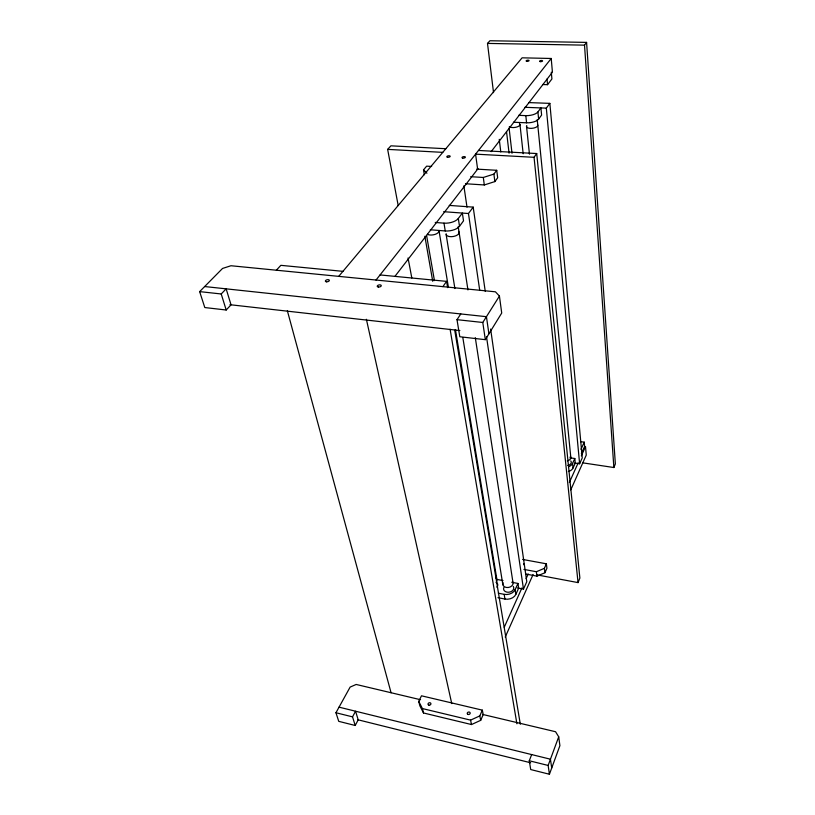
<?xml version="1.0" encoding="UTF-8"?>
<svg xmlns="http://www.w3.org/2000/svg" width="815" height="815" viewBox="0 0 815 815"><rect width="100%" height="100%" fill="white"/><g stroke="black" fill="none" stroke-linecap="round" stroke-linejoin="round"><path stroke-width="1.22" d="M531.665 754.578L529.281 760.762L530.718 769.554L549.432 774.25L559.905 745.644L558.713 736.811L555.555 731.727L482.49 714.398M549.432 774.25L548.138 765.448L558.713 736.811M536.963 574.881L578.049 582.603L579.873 578.059L536.708 153.536L478.487 150.459M582.796 462.859L613.868 467.525L615.356 463.908L586.586 42.39L489.947 40.75L487.502 43.409L493.533 92.635M480.687 720.338L483.203 714.572L482.327 710.14L421.487 695.806L418.747 701.389L419.847 705.79L423.515 712.972L471.498 724.545L480.687 720.338L479.801 715.906L482.327 710.14M525.807 574.035L536.973 576.144L544.96 572.731L546.926 568.218L546.366 563.807L522.598 559.436M544.96 572.731L544.4 568.32L546.366 563.807M505.219 637.096L533.091 574.494M570.775 489.866L586.26 455.086L585.506 446.589L581.34 455.85M517.321 587.9L523.475 589.092L526.785 581.706L490.63 329.056M574.677 463.022L579.618 463.766L582.246 457.908L549.85 103.362L528.599 102.588M504.23 627.275L521.946 587.89M526.113 578.63L528.202 573.994M569.359 482.49L578.212 462.798M581.38 453.629L584.61 446.457L584.233 442.168L580.657 441.659M580.983 449.33L584.233 442.168M497.945 597.67L504.933 599.045A8.558 6.347 -9.3 0 0 515.844 594.369L518.656 588.155L517.953 583.459L511.718 582.256M568.381 471.539A7.63 5.022 -5.5 0 0 573.027 468.034L575.258 463.114L574.809 458.519L569.848 457.786M515.844 594.369L515.131 589.663L517.953 583.459M568.829 466.618A7.651 5.012 -5.5 0 0 572.568 463.44L574.809 458.519M355.208 725.482L358.203 719.849L355.564 711.22L352.528 716.864L355.208 725.482L338.745 721.346L335.953 712.748L350.134 687.086L356.165 684.457L420.56 699.728M460.791 313.938L457.001 319.674L459.803 336.748L485.322 339.672L501.714 313.041L499.432 296.079L495.428 291.811L230.971 265.741L222.556 268.441L199.644 291.617L204.799 307.55L226.193 310.006L231.042 304.83L226.142 288.836L221.222 293.971L199.644 291.617M485.322 339.672L482.786 322.475L499.432 296.079M442.881 286.636L446.589 281.369L380.065 274.93M578.049 582.603L534.049 157.305L536.708 153.536M465.457 183.742L484.314 184.954L494.858 181.582L497.67 177.751L496.722 170.294L476.704 169.113M479.689 290.14L468.462 213.52L473.189 207.122L449.238 205.411M579.618 463.766L546.325 108.13L549.85 103.362M430.31 229.769L445.245 230.961A11.013 5.287 -8.9 0 0 459.507 226.275L463.521 220.845L462.349 213.072L458.315 218.471A11.064 5.257 -8.9 0 1 443.981 223.147L435.23 222.464M513.43 122.24L526.572 122.81A9.525 3.932 -6.9 0 0 538.623 119.102L541.608 115.068L540.916 107.916L537.92 111.94A9.556 3.902 -6.9 0 1 525.818 115.628L518.615 115.333M470.683 176.692L483.305 177.466L493.9 174.094L496.722 170.294M613.868 467.525L584.518 45.141L586.586 42.39M542.678 84.536L547.548 84.689L551.908 78.963L551.307 72.178M394.98 276.305L477.977 168.725M491.16 151.641L552.427 72.209L551.215 58.476L522.099 57.824L338.724 276.366M376.021 280.044L551.215 58.476M424.34 174.736L423.515 169.856L426.642 166.158L431.644 166.454M276.356 270.213L280.849 265.333L342.942 271.344M398.199 205.563L387.645 149.379L390.925 145.824L445.825 148.727M418.747 701.389L422.425 708.571L470.571 720.124L479.801 715.906M523.933 569.4L536.372 571.733L544.4 568.32M487.502 43.409L584.518 45.141M524.88 107.305L546.325 108.13M387.645 149.379L442.769 152.364M534.049 157.305L475.573 154.147L477.631 169.174M443.645 211.686L468.462 213.52M204.657 286.544L486.443 316.689L488.919 333.834M457.001 319.674L482.786 322.475M229.942 304.698L459.864 330.564M496.753 579.384L502.987 580.586M498.332 593.198L504.179 594.349A8.588 6.337 -9.3 0 0 515.131 589.663M339.04 707.155L550.441 759.203L551.714 768.015M335.953 712.748L352.528 716.864M529.281 760.762L548.138 765.448M357.846 719.757L530.728 762.789M423.515 169.856L426.928 173.208M221.222 293.971L226.193 310.006M287.359 310.76L391.088 692.791M422.425 708.571L423.515 712.972M366.383 319.276L451.755 703.6M470.571 720.124L471.498 724.545M408.05 257.988L411.809 277.966M426.591 235.464L434.446 280.615M424.849 236.248L432.734 281.307M450.094 329.219L516.914 723.791M448.362 287.023L438.99 230.533A6.54 3.158 -9.4 0 1 435.037 234.394A6.54 3.158 -9.4 0 1 427.417 234.323M455.453 329.708L496.906 579.536A5.145 3.769 -10.1 0 1 496.05 582.44M446.589 281.369L447.639 287.634M454.739 330.289L520.316 724.25M446.151 234.577L454.892 288.541M462.818 337.491L502.865 584.742M443.981 223.147L445.245 230.961M504.179 594.349L504.933 599.045M458.315 218.471L459.507 226.275M458.213 226.621L467.953 289.926M475.298 337.665L512.992 582.623M486.494 336.615L523.475 589.092M463.867 185.81L467.005 207.193M473.189 207.122L485.241 291.342M483.305 177.466L484.314 184.954M536.372 571.733L536.973 576.144M493.9 174.094L494.858 181.582M499.249 139.334L500.797 151.957M506.543 131.735L509.069 153.189M509.09 128.047L512.014 153.261M520.001 124.715L523.179 153.76M525.818 115.628L526.572 122.81M526.521 126.305L529.465 154.167M537.228 119.581L570.846 457.806M537.92 111.94L538.623 119.102M572.568 463.44L573.027 468.034M547.018 78.994L547.548 84.689M458.601 231.389A6.581 3.199 -8.9 0 1 453.527 236.462A6.581 3.199 -8.9 0 1 446.141 233.732M512.574 581.706A5.175 3.81 -9.2 0 1 508.183 587.503A5.175 3.81 -9.2 0 1 503.089 582.745M513.307 586.433A5.155 3.81 -9.2 0 1 508.937 592.23A5.155 3.81 -9.2 0 1 503.853 587.472M495.795 577.845A5.145 3.769 -10.1 0 1 496.508 578.619M496.579 582.562A5.135 3.769 -10.2 0 1 496.834 587.167M537.706 124.878A5.695 2.384 -6.9 0 1 531.798 128.342A5.695 2.384 -6.9 0 1 526.806 125.663M570.317 456.308A4.615 3.005 -5.5 0 1 567.26 460.832M570.775 460.933A4.595 3.005 -5.5 0 1 567.739 465.457M519.45 123.564A5.654 2.353 -7.2 0 1 516.822 127.018A5.654 2.353 -7.2 0 1 509.314 126.671M523.627 563.725A1.314 0.947 -8.1 0 1 523.566 564.683M326.53 281.807A2.017 1.009 -12.4 0 0 329.341 280.319A2.017 1.009 -12.4 0 0 326.214 280.085A2.017 1.009 -12.4 0 0 326.53 281.807M378.405 287.043A2.048 1.049 -11.1 0 0 381.257 285.566A2.048 1.049 -11.1 0 0 378.079 285.25A2.048 1.049 -11.1 0 0 378.405 287.043M428.904 705.118A1.487 1.182 -18.1 0 0 430.921 703.63A1.487 1.182 -18.1 0 0 428.588 703.08A1.487 1.182 -18.1 0 0 428.904 705.118M468.014 714.419A1.498 1.222 -15.3 0 0 470.194 713.115A1.498 1.222 -15.3 0 0 467.942 712.279A1.498 1.222 -15.3 0 0 468.014 714.419M540.274 61.624A1.498 0.56 -6.8 0 0 542.576 60.952A1.498 0.56 -6.8 0 0 540.427 60.636A1.498 0.56 -6.8 0 0 540.274 61.624M526.785 61.308A1.487 0.55 -7 0 0 529.078 60.646A1.487 0.55 -7 0 0 526.948 60.33A1.487 0.55 -7 0 0 526.785 61.308M462.676 158.1A1.722 0.754 -8.3 0 0 465.385 157.254A1.722 0.754 -8.3 0 0 463.002 156.765A1.722 0.754 -8.3 0 0 462.676 158.1M447.466 157.254A1.712 0.744 -8.7 0 0 450.175 156.419A1.712 0.744 -8.7 0 0 447.822 155.93A1.712 0.744 -8.7 0 0 447.466 157.254"/></g></svg>
